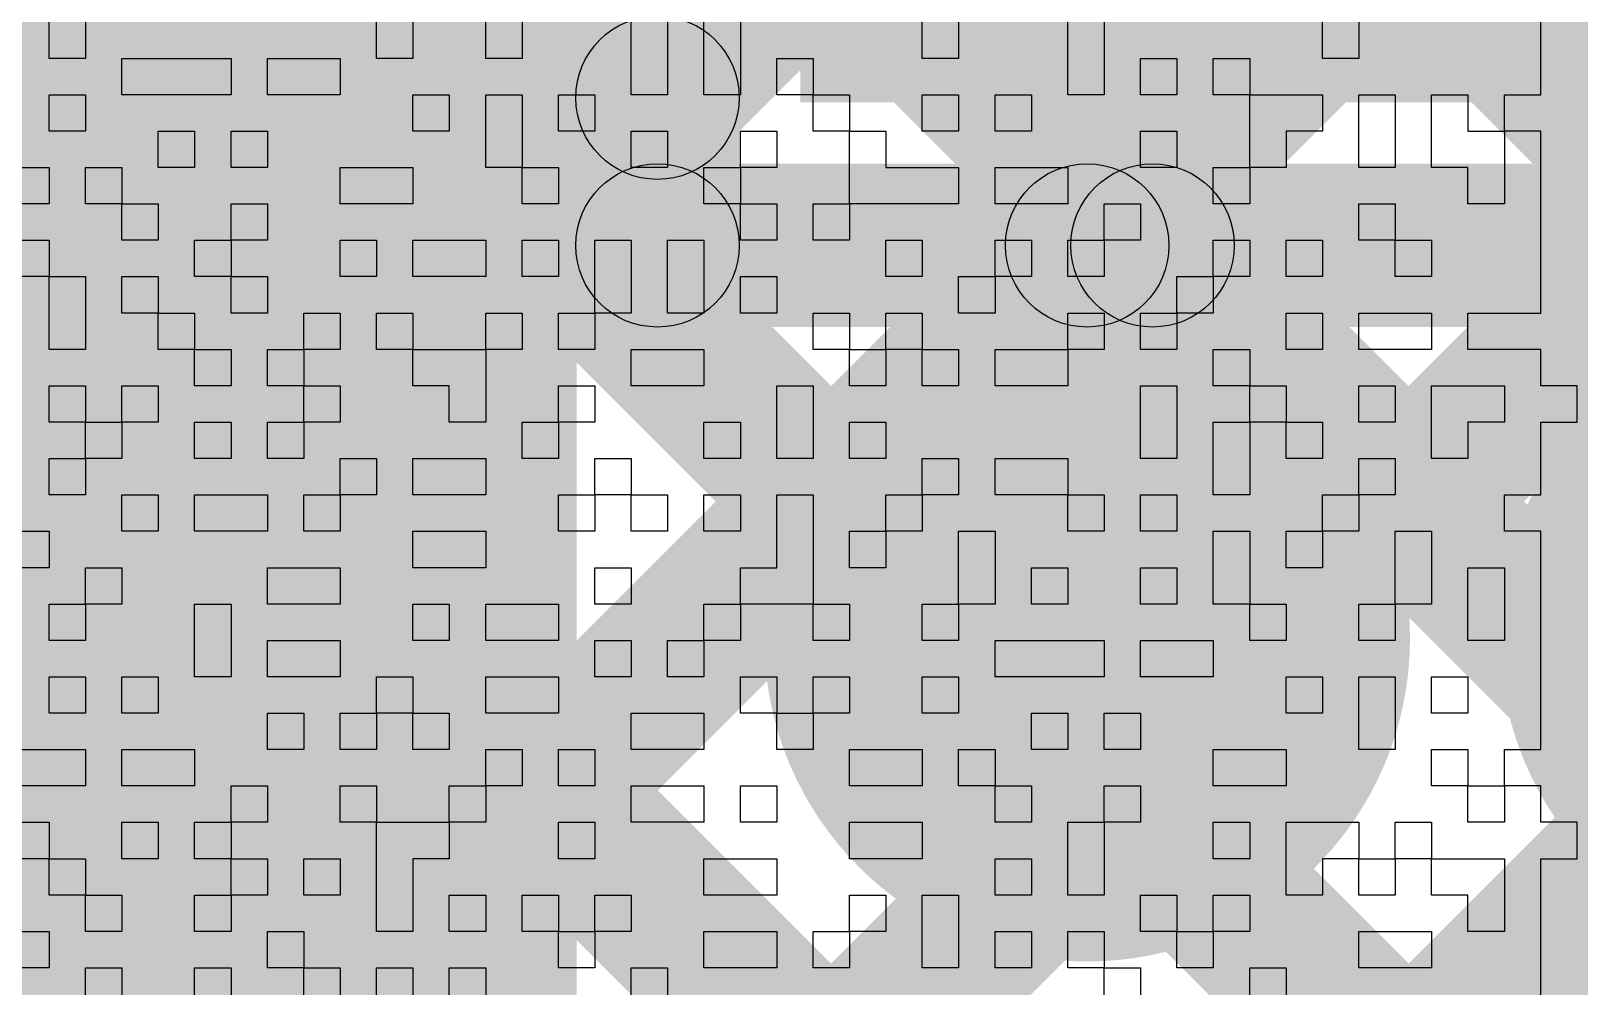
# Model space of a CAD drawing. Header units: millimetres. Extents: x 3.07 to 5.81, y 1.29 to 3.84.
# Drawn here: x 4.9813 to 5.0571, y 2.734 to 2.7808 of the extents above; entities that cross this region are included whole.
import ezdxf

# ---------------------------------------------------------------- set-up
doc = ezdxf.new("R2010")
doc.units = ezdxf.units.MM
doc.header["$MEASUREMENT"] = 0
for name, color, linetype in [('BottomLayer', 5, 'Continuous'), ('BottomOverlay', 54, 'Continuous'), ('BottomSolder', 6, 'Continuous'), ('TopLayer', 1, 'Continuous'), ('TopSolder', 216, 'Continuous'), ('ViaHoleLayer', 16, 'Continuous')]:
    doc.layers.add(name, color=color, linetype=linetype)

# ---------------------------------------------------------------- blocks, each defined once
blk = doc.blocks.new('ESP32_WROOM_32__16MB__16')
at = {"layer": 'TopSolder'}
for points in [[(-0.241402, -0.388055), (-0.241402, -0.301315), (-0.197969, -0.301315), (-0.197969, -0.388055)], [(-0.191402, -0.388055), (-0.191402, -0.301315), (-0.147969, -0.301315), (-0.147969, -0.388055)]]:
    blk.add_hatch(color=216, dxfattribs=at).paths.add_polyline_path(points)

msp = doc.modelspace()

# ---------------------------------------------------------------- hatches: boundary and pattern name
at = {"layer": 'BottomLayer'}
for points in [[(4.727172, 3.101915), (4.732828, 3.107572), (5.146591, 2.69381), (5.140934, 2.688153)], [(4.727172, 3.073631), (4.732828, 3.079288), (5.132934, 2.679183), (5.127277, 2.673526)], [(4.727172, 3.045347), (4.732828, 3.051004), (5.142004, 2.641828), (5.136347, 2.636172)], [(4.727172, 3.017062), (4.732828, 3.022719), (5.113719, 2.641828), (5.108062, 2.636172)], [(4.727172, 2.988778), (4.732828, 2.994435), (5.085808, 2.641456), (5.080151, 2.635799)], [(4.732828, 2.520998), (4.727172, 2.526655), (5.065345, 2.864828), (5.071002, 2.859172)], [(4.732828, 2.492714), (4.727172, 2.498371), (5.093629, 2.864828), (5.099286, 2.859172)], [(4.732828, 2.464429), (4.727172, 2.470086), (5.121914, 2.864828), (5.127571, 2.859172)], [(4.732828, 2.407861), (4.727172, 2.413518), (5.178482, 2.864828), (5.184139, 2.859172)], [(4.732828, 2.436145), (4.727172, 2.441802), (5.150198, 2.864828), (5.155855, 2.859172)]]:
    msp.add_hatch(color=5, dxfattribs=at).paths.add_polyline_path(points)
h = msp.add_hatch(color=5, dxfattribs=at)
edge = h.paths.add_edge_path()
edge.add_arc((5.033, 2.751), 0.011811, 0, 360)
at = {"layer": 'BottomSolder'}
h = msp.add_hatch(color=6, dxfattribs=at)
edge = h.paths.add_edge_path()
edge.add_arc((5.033, 2.751), 0.015811, 0, 360)
h = msp.add_hatch(color=6, dxfattribs=at)
edge = h.paths.add_edge_path()
edge.add_arc((5.069, 2.751111), 0.015811, 0, 360)
at = {"layer": 'TopLayer'}
for points in [[(4.979, 2.595), (5.008, 2.595), (5.008, 3.182), (4.979, 3.182)], [(5.015953, 2.77026), (5.007953, 2.77026), (5.007953, 2.871), (5.015953, 2.871)], [(4.92325, 2.849268), (4.928907, 2.854925), (5.20321, 2.580622), (5.197553, 2.574965)], [(4.887495, 2.828455), (4.893152, 2.834112), (5.138011, 2.589253), (5.132354, 2.583596)], [(4.915779, 2.828455), (4.921436, 2.834112), (5.164685, 2.590863), (5.159028, 2.585206)], [(4.791002, 2.579172), (4.785345, 2.584828), (5.009124, 2.808607), (5.014781, 2.802951)], [(4.819286, 2.579172), (4.813629, 2.584828), (5.009124, 2.780323), (5.014781, 2.774666)], [(5.011953, 2.76626), (5.011953, 2.77426), (5.061953, 2.77426), (5.061953, 2.76626)], [(4.847571, 2.579172), (4.841914, 2.584828), (5.030174, 2.773088), (5.03583, 2.767431)], [(4.875855, 2.579172), (4.870198, 2.584828), (5.058458, 2.773088), (5.064115, 2.767431)], [(4.904139, 2.579172), (4.898482, 2.584828), (5.086742, 2.773088), (5.092399, 2.767431)], [(5.033371, 2.767431), (5.039028, 2.773088), (5.132934, 2.679183), (5.127277, 2.673526)]]:
    msp.add_hatch(color=1, dxfattribs=at).paths.add_polyline_path(points)
h = msp.add_hatch(color=1, dxfattribs=at)
edge = h.paths.add_edge_path()
edge.add_arc((5.011953, 2.777495), 0.004, 0, 360)
h = msp.add_hatch(color=1, dxfattribs=at)
edge = h.paths.add_edge_path()
edge.add_arc((5.011953, 2.77026), 0.004, 0, 360)
h = msp.add_hatch(color=1, dxfattribs=at)
edge = h.paths.add_edge_path()
edge.add_arc((5.011953, 2.77026), 0.004, 0, 360)
h = msp.add_hatch(color=1, dxfattribs=at)
edge = h.paths.add_edge_path()
edge.add_arc((5.033002, 2.77026), 0.004, 0, 360)
h = msp.add_hatch(color=1, dxfattribs=at)
edge = h.paths.add_edge_path()
edge.add_arc((5.0362, 2.77026), 0.004, 0, 360)
h = msp.add_hatch(color=1, dxfattribs=at)
edge = h.paths.add_edge_path()
edge.add_arc((5.033, 2.751), 0.011811, 0, 360)
at = {"layer": 'TopSolder'}
h = msp.add_hatch(color=216, dxfattribs=at)
edge = h.paths.add_edge_path()
edge.add_arc((5.033, 2.751), 0.015811, 0, 360)
h = msp.add_hatch(color=216, dxfattribs=at)
edge = h.paths.add_edge_path()
edge.add_arc((5.069, 2.751111), 0.015811, 0, 360)
at = {"layer": 'ViaHoleLayer'}
h = msp.add_hatch(color=16, dxfattribs=at)
edge = h.paths.add_edge_path()
edge.add_arc((5.033, 2.751), 0.007874, 0, 360)

# ---------------------------------------------------------------- linework, layer by layer
at = {"layer": 'BottomOverlay'}
for p, q in [((4.982162, 2.779421), (4.982162, 2.781203)), ((4.983944, 2.781203), (4.983944, 2.779421)), ((4.998198, 2.779421), (4.998198, 2.781203)), ((4.99998, 2.781203), (4.99998, 2.779421)), ((5.003543, 2.779421), (5.003543, 2.781203)), ((5.005325, 2.781203), (5.005325, 2.779421)), ((5.01067, 2.779421), (5.01067, 2.781203)), ((5.012452, 2.781203), (5.012452, 2.779421)), ((5.014234, 2.779421), (5.014234, 2.781203)), ((5.016015, 2.781203), (5.016015, 2.779421)), ((5.024924, 2.779421), (5.024924, 2.781203)), ((5.026706, 2.781203), (5.026706, 2.779421)), ((5.032051, 2.779421), (5.032051, 2.781203)), ((5.033833, 2.781203), (5.033833, 2.779421)), ((5.044523, 2.779421), (5.044523, 2.781203)), ((5.046305, 2.781203), (5.046305, 2.779421)), ((5.055213, 2.779421), (5.055213, 2.781203)), ((4.983944, 2.779421), (4.982162, 2.779421)), ((4.985726, 2.777639), (4.985726, 2.779421)), ((4.985726, 2.779421), (4.991071, 2.779421)), ((4.991071, 2.779421), (4.991071, 2.777639)), ((4.992853, 2.777639), (4.992853, 2.779421)), ((4.992853, 2.779421), (4.996416, 2.779421)), ((4.996416, 2.779421), (4.996416, 2.777639)), ((4.99998, 2.779421), (4.998198, 2.779421)), ((5.005325, 2.779421), (5.003543, 2.779421)), ((5.01067, 2.777639), (5.01067, 2.779421)), ((5.012452, 2.779421), (5.012452, 2.777639)), ((5.014234, 2.777639), (5.014234, 2.779421)), ((5.016015, 2.779421), (5.016015, 2.777639)), ((5.017797, 2.777639), (5.017797, 2.779421)), ((5.017797, 2.779421), (5.019579, 2.779421)), ((5.019579, 2.779421), (5.019579, 2.777639)), ((5.026706, 2.779421), (5.024924, 2.779421)), ((5.032051, 2.777639), (5.032051, 2.779421)), ((5.033833, 2.779421), (5.033833, 2.777639)), ((5.035614, 2.777639), (5.035614, 2.779421)), ((5.035614, 2.779421), (5.037396, 2.779421)), ((5.037396, 2.779421), (5.037396, 2.777639)), ((5.039178, 2.777639), (5.039178, 2.779421)), ((5.039178, 2.779421), (5.04096, 2.779421)), ((5.04096, 2.779421), (5.04096, 2.777639)), ((5.046305, 2.779421), (5.044523, 2.779421)), ((5.055213, 2.777639), (5.055213, 2.779421)), ((4.982162, 2.775858), (4.982162, 2.777639)), ((4.982162, 2.777639), (4.983944, 2.777639)), ((4.983944, 2.777639), (4.983944, 2.775858)), ((4.991071, 2.777639), (4.985726, 2.777639)), ((4.996416, 2.777639), (4.992853, 2.777639)), ((4.99998, 2.775858), (4.99998, 2.777639)), ((4.99998, 2.777639), (5.001761, 2.777639)), ((5.001761, 2.777639), (5.001761, 2.775858)), ((5.003543, 2.775858), (5.003543, 2.777639)), ((5.003543, 2.777639), (5.005325, 2.777639)), ((5.005325, 2.777639), (5.005325, 2.775858)), ((5.007107, 2.775858), (5.007107, 2.777639)), ((5.007107, 2.777639), (5.008888, 2.777639)), ((5.008888, 2.777639), (5.008888, 2.775858)), ((5.012452, 2.777639), (5.01067, 2.777639)), ((5.016015, 2.777639), (5.014234, 2.777639)), ((5.019579, 2.777639), (5.017797, 2.777639)), ((5.019579, 2.775858), (5.019579, 2.777639)), ((5.019579, 2.777639), (5.021361, 2.777639)), ((5.021361, 2.777639), (5.021361, 2.775858)), ((5.024924, 2.775858), (5.024924, 2.777639)), ((5.024924, 2.777639), (5.026706, 2.777639)), ((5.026706, 2.777639), (5.026706, 2.775858)), ((5.028487, 2.775858), (5.028487, 2.777639)), ((5.028487, 2.777639), (5.030269, 2.777639)), ((5.030269, 2.777639), (5.030269, 2.775858)), ((5.033833, 2.777639), (5.032051, 2.777639)), ((5.037396, 2.777639), (5.035614, 2.777639)), ((5.04096, 2.777639), (5.039178, 2.777639)), ((5.04096, 2.775858), (5.04096, 2.777639)), ((5.04096, 2.777639), (5.044523, 2.777639)), ((5.044523, 2.777639), (5.044523, 2.775858)), ((5.046305, 2.775858), (5.046305, 2.777639)), ((5.046305, 2.777639), (5.048087, 2.777639)), ((5.048087, 2.777639), (5.048087, 2.775858)), ((5.049868, 2.775858), (5.049868, 2.777639)), ((5.049868, 2.777639), (5.05165, 2.777639)), ((5.05165, 2.777639), (5.05165, 2.775858)), ((5.053432, 2.775858), (5.053432, 2.777639)), ((5.053432, 2.777639), (5.055213, 2.777639)), ((4.983944, 2.775858), (4.982162, 2.775858)), ((4.987508, 2.774076), (4.987508, 2.775858)), ((4.987508, 2.775858), (4.989289, 2.775858)), ((4.989289, 2.775858), (4.989289, 2.774076)), ((4.991071, 2.774076), (4.991071, 2.775858)), ((4.991071, 2.775858), (4.992853, 2.775858)), ((4.992853, 2.775858), (4.992853, 2.774076)), ((5.001761, 2.775858), (4.99998, 2.775858)), ((5.003543, 2.774076), (5.003543, 2.775858)), ((5.005325, 2.775858), (5.005325, 2.774076)), ((5.008888, 2.775858), (5.007107, 2.775858)), ((5.01067, 2.774076), (5.01067, 2.775858)), ((5.01067, 2.775858), (5.012452, 2.775858)), ((5.012452, 2.775858), (5.012452, 2.774076)), ((5.016015, 2.774076), (5.016015, 2.775858)), ((5.016015, 2.775858), (5.017797, 2.775858)), ((5.017797, 2.775858), (5.017797, 2.774076)), ((5.021361, 2.775858), (5.019579, 2.775858)), ((5.021361, 2.774076), (5.021361, 2.775858)), ((5.021361, 2.775858), (5.023142, 2.775858)), ((5.023142, 2.775858), (5.023142, 2.774076)), ((5.026706, 2.775858), (5.024924, 2.775858)), ((5.030269, 2.775858), (5.028487, 2.775858)), ((5.035614, 2.774076), (5.035614, 2.775858)), ((5.035614, 2.775858), (5.037396, 2.775858)), ((5.037396, 2.775858), (5.037396, 2.774076)), ((5.04096, 2.774076), (5.04096, 2.775858)), ((5.044523, 2.775858), (5.042741, 2.775858)), ((5.042741, 2.775858), (5.042741, 2.774076)), ((5.046305, 2.774076), (5.046305, 2.775858)), ((5.048087, 2.775858), (5.048087, 2.774076)), ((5.049868, 2.774076), (5.049868, 2.775858)), ((5.05165, 2.775858), (5.053432, 2.775858)), ((5.055213, 2.775858), (5.053432, 2.775858)), ((5.053432, 2.775858), (5.053432, 2.774076)), ((5.055213, 2.774076), (5.055213, 2.775858)), ((4.980381, 2.774076), (4.982162, 2.774076)), ((4.982162, 2.774076), (4.982162, 2.772294)), ((4.983944, 2.772294), (4.983944, 2.774076)), ((4.983944, 2.774076), (4.985726, 2.774076)), ((4.985726, 2.774076), (4.985726, 2.772294)), ((4.989289, 2.774076), (4.987508, 2.774076)), ((4.992853, 2.774076), (4.991071, 2.774076)), ((4.996416, 2.772294), (4.996416, 2.774076)), ((4.996416, 2.774076), (4.99998, 2.774076)), ((4.99998, 2.774076), (4.99998, 2.772294)), ((5.005325, 2.774076), (5.003543, 2.774076)), ((5.005325, 2.772294), (5.005325, 2.774076)), ((5.005325, 2.774076), (5.007107, 2.774076)), ((5.007107, 2.774076), (5.007107, 2.772294)), ((5.012452, 2.774076), (5.01067, 2.774076)), ((5.014234, 2.772294), (5.014234, 2.774076)), ((5.014234, 2.774076), (5.016015, 2.774076)), ((5.017797, 2.774076), (5.016015, 2.774076)), ((5.016015, 2.774076), (5.016015, 2.772294)), ((5.021361, 2.772294), (5.021361, 2.774076)), ((5.023142, 2.774076), (5.026706, 2.774076)), ((5.026706, 2.774076), (5.026706, 2.772294)), ((5.028487, 2.772294), (5.028487, 2.774076)), ((5.028487, 2.774076), (5.032051, 2.774076)), ((5.032051, 2.774076), (5.032051, 2.772294)), ((5.037396, 2.774076), (5.035614, 2.774076)), ((5.039178, 2.772294), (5.039178, 2.774076)), ((5.039178, 2.774076), (5.04096, 2.774076)), ((5.042741, 2.774076), (5.04096, 2.774076)), ((5.04096, 2.774076), (5.04096, 2.772294)), ((5.048087, 2.774076), (5.046305, 2.774076)), ((5.05165, 2.774076), (5.049868, 2.774076)), ((5.05165, 2.772294), (5.05165, 2.774076)), ((5.053432, 2.774076), (5.053432, 2.772294)), ((5.055213, 2.772294), (5.055213, 2.774076)), ((4.982162, 2.772294), (4.980381, 2.772294)), ((4.985726, 2.772294), (4.983944, 2.772294)), ((4.985726, 2.770513), (4.985726, 2.772294)), ((4.985726, 2.772294), (4.987508, 2.772294)), ((4.987508, 2.772294), (4.987508, 2.770513)), ((4.991071, 2.770513), (4.991071, 2.772294)), ((4.991071, 2.772294), (4.992853, 2.772294)), ((4.992853, 2.772294), (4.992853, 2.770513)), ((4.99998, 2.772294), (4.996416, 2.772294)), ((5.007107, 2.772294), (5.005325, 2.772294)), ((5.016015, 2.772294), (5.014234, 2.772294)), ((5.016015, 2.770513), (5.016015, 2.772294)), ((5.016015, 2.772294), (5.017797, 2.772294)), ((5.017797, 2.772294), (5.017797, 2.770513)), ((5.019579, 2.770513), (5.019579, 2.772294)), ((5.019579, 2.772294), (5.021361, 2.772294)), ((5.026706, 2.772294), (5.021361, 2.772294)), ((5.021361, 2.772294), (5.021361, 2.770513)), ((5.032051, 2.772294), (5.028487, 2.772294)), ((5.033833, 2.770513), (5.033833, 2.772294)), ((5.033833, 2.772294), (5.035614, 2.772294)), ((5.035614, 2.772294), (5.035614, 2.770513)), ((5.04096, 2.772294), (5.039178, 2.772294)), ((5.046305, 2.770513), (5.046305, 2.772294)), ((5.046305, 2.772294), (5.048087, 2.772294)), ((5.048087, 2.772294), (5.048087, 2.770513)), ((5.053432, 2.772294), (5.05165, 2.772294)), ((5.055213, 2.770513), (5.055213, 2.772294)), ((4.980381, 2.770513), (4.982162, 2.770513)), ((4.982162, 2.770513), (4.982162, 2.768731)), ((4.987508, 2.770513), (4.985726, 2.770513)), ((4.989289, 2.768731), (4.989289, 2.770513)), ((4.989289, 2.770513), (4.991071, 2.770513)), ((4.992853, 2.770513), (4.991071, 2.770513)), ((4.991071, 2.770513), (4.991071, 2.768731)), ((4.996416, 2.768731), (4.996416, 2.770513)), ((4.996416, 2.770513), (4.998198, 2.770513)), ((4.998198, 2.770513), (4.998198, 2.768731)), ((4.99998, 2.768731), (4.99998, 2.770513)), ((4.99998, 2.770513), (5.003543, 2.770513)), ((5.003543, 2.770513), (5.003543, 2.768731)), ((5.005325, 2.768731), (5.005325, 2.770513)), ((5.005325, 2.770513), (5.007107, 2.770513)), ((5.007107, 2.770513), (5.007107, 2.768731)), ((5.008888, 2.768731), (5.008888, 2.770513)), ((5.008888, 2.770513), (5.01067, 2.770513)), ((5.01067, 2.770513), (5.01067, 2.768731)), ((5.012452, 2.768731), (5.012452, 2.770513)), ((5.012452, 2.770513), (5.014234, 2.770513)), ((5.014234, 2.770513), (5.014234, 2.768731)), ((5.017797, 2.770513), (5.016015, 2.770513)), ((5.021361, 2.770513), (5.019579, 2.770513)), ((5.023142, 2.768731), (5.023142, 2.770513)), ((5.023142, 2.770513), (5.024924, 2.770513)), ((5.024924, 2.770513), (5.024924, 2.768731)), ((5.028487, 2.768731), (5.028487, 2.770513)), ((5.028487, 2.770513), (5.030269, 2.770513)), ((5.030269, 2.770513), (5.030269, 2.768731)), ((5.032051, 2.768731), (5.032051, 2.770513)), ((5.032051, 2.770513), (5.033833, 2.770513)), ((5.035614, 2.770513), (5.033833, 2.770513)), ((5.033833, 2.770513), (5.033833, 2.768731)), ((5.039178, 2.768731), (5.039178, 2.770513)), ((5.039178, 2.770513), (5.04096, 2.770513)), ((5.04096, 2.770513), (5.04096, 2.768731)), ((5.042741, 2.768731), (5.042741, 2.770513)), ((5.042741, 2.770513), (5.044523, 2.770513)), ((5.044523, 2.770513), (5.044523, 2.768731)), ((5.048087, 2.770513), (5.046305, 2.770513)), ((5.048087, 2.768731), (5.048087, 2.770513)), ((5.048087, 2.770513), (5.049868, 2.770513)), ((5.049868, 2.770513), (5.049868, 2.768731)), ((5.055213, 2.768731), (5.055213, 2.770513)), ((4.982162, 2.768731), (4.980381, 2.768731)), ((4.982162, 2.766949), (4.982162, 2.768731)), ((4.982162, 2.768731), (4.983944, 2.768731)), ((4.983944, 2.768731), (4.983944, 2.766949)), ((4.985726, 2.766949), (4.985726, 2.768731)), ((4.985726, 2.768731), (4.987508, 2.768731)), ((4.987508, 2.768731), (4.987508, 2.766949)), ((4.991071, 2.768731), (4.989289, 2.768731)), ((4.991071, 2.766949), (4.991071, 2.768731)), ((4.991071, 2.768731), (4.992853, 2.768731)), ((4.992853, 2.768731), (4.992853, 2.766949)), ((4.998198, 2.768731), (4.996416, 2.768731)), ((5.003543, 2.768731), (4.99998, 2.768731)), ((5.007107, 2.768731), (5.005325, 2.768731)), ((5.008888, 2.766949), (5.008888, 2.768731)), ((5.01067, 2.768731), (5.01067, 2.766949)), ((5.012452, 2.766949), (5.012452, 2.768731)), ((5.014234, 2.768731), (5.014234, 2.766949)), ((5.016015, 2.766949), (5.016015, 2.768731)), ((5.016015, 2.768731), (5.017797, 2.768731)), ((5.017797, 2.768731), (5.017797, 2.766949)), ((5.024924, 2.768731), (5.023142, 2.768731)), ((5.026706, 2.766949), (5.026706, 2.768731)), ((5.026706, 2.768731), (5.028487, 2.768731)), ((5.030269, 2.768731), (5.028487, 2.768731)), ((5.028487, 2.768731), (5.028487, 2.766949)), ((5.033833, 2.768731), (5.032051, 2.768731)), ((5.037396, 2.766949), (5.037396, 2.768731)), ((5.037396, 2.768731), (5.039178, 2.768731)), ((5.04096, 2.768731), (5.039178, 2.768731)), ((5.039178, 2.768731), (5.039178, 2.766949)), ((5.044523, 2.768731), (5.042741, 2.768731)), ((5.049868, 2.768731), (5.048087, 2.768731)), ((5.055213, 2.766949), (5.055213, 2.768731)), ((4.982162, 2.765167), (4.982162, 2.766949)), ((4.983944, 2.766949), (4.983944, 2.765167)), ((4.987508, 2.766949), (4.985726, 2.766949)), ((4.987508, 2.765167), (4.987508, 2.766949)), ((4.987508, 2.766949), (4.989289, 2.766949)), ((4.989289, 2.766949), (4.989289, 2.765167)), ((4.992853, 2.766949), (4.991071, 2.766949)), ((4.994635, 2.765167), (4.994635, 2.766949)), ((4.994635, 2.766949), (4.996416, 2.766949)), ((4.996416, 2.766949), (4.996416, 2.765167)), ((4.998198, 2.765167), (4.998198, 2.766949)), ((4.998198, 2.766949), (4.99998, 2.766949)), ((4.99998, 2.766949), (4.99998, 2.765167)), ((5.003543, 2.765167), (5.003543, 2.766949)), ((5.003543, 2.766949), (5.005325, 2.766949)), ((5.005325, 2.766949), (5.005325, 2.765167)), ((5.007107, 2.765167), (5.007107, 2.766949)), ((5.007107, 2.766949), (5.008888, 2.766949)), ((5.01067, 2.766949), (5.008888, 2.766949)), ((5.008888, 2.766949), (5.008888, 2.765167)), ((5.014234, 2.766949), (5.012452, 2.766949)), ((5.017797, 2.766949), (5.016015, 2.766949)), ((5.019579, 2.765167), (5.019579, 2.766949)), ((5.019579, 2.766949), (5.021361, 2.766949)), ((5.021361, 2.766949), (5.021361, 2.765167)), ((5.023142, 2.765167), (5.023142, 2.766949)), ((5.023142, 2.766949), (5.024924, 2.766949)), ((5.024924, 2.766949), (5.024924, 2.765167)), ((5.028487, 2.766949), (5.026706, 2.766949)), ((5.032051, 2.765167), (5.032051, 2.766949)), ((5.032051, 2.766949), (5.033833, 2.766949)), ((5.033833, 2.766949), (5.033833, 2.765167)), ((5.035614, 2.765167), (5.035614, 2.766949)), ((5.035614, 2.766949), (5.037396, 2.766949)), ((5.039178, 2.766949), (5.037396, 2.766949)), ((5.037396, 2.766949), (5.037396, 2.765167)), ((5.042741, 2.765167), (5.042741, 2.766949)), ((5.042741, 2.766949), (5.044523, 2.766949)), ((5.044523, 2.766949), (5.044523, 2.765167)), ((5.046305, 2.765167), (5.046305, 2.766949)), ((5.046305, 2.766949), (5.049868, 2.766949)), ((5.049868, 2.766949), (5.049868, 2.765167)), ((5.05165, 2.765167), (5.05165, 2.766949)), ((5.05165, 2.766949), (5.055213, 2.766949)), ((4.983944, 2.765167), (4.982162, 2.765167)), ((4.989289, 2.765167), (4.987508, 2.765167)), ((4.989289, 2.763386), (4.989289, 2.765167)), ((4.989289, 2.765167), (4.991071, 2.765167)), ((4.991071, 2.765167), (4.991071, 2.763386)), ((4.992853, 2.763386), (4.992853, 2.765167)), ((4.992853, 2.765167), (4.994635, 2.765167)), ((4.996416, 2.765167), (4.994635, 2.765167)), ((4.994635, 2.765167), (4.994635, 2.763386)), ((4.99998, 2.765167), (4.998198, 2.765167)), ((4.99998, 2.763386), (4.99998, 2.765167)), ((4.99998, 2.765167), (5.003543, 2.765167)), ((5.005325, 2.765167), (5.003543, 2.765167)), ((5.003543, 2.765167), (5.003543, 2.763386)), ((5.008888, 2.765167), (5.007107, 2.765167)), ((5.01067, 2.763386), (5.01067, 2.765167)), ((5.01067, 2.765167), (5.014234, 2.765167)), ((5.014234, 2.765167), (5.014234, 2.763386)), ((5.021361, 2.765167), (5.019579, 2.765167)), ((5.021361, 2.763386), (5.021361, 2.765167)), ((5.021361, 2.765167), (5.023142, 2.765167)), ((5.024924, 2.765167), (5.023142, 2.765167)), ((5.023142, 2.765167), (5.023142, 2.763386)), ((5.024924, 2.763386), (5.024924, 2.765167)), ((5.024924, 2.765167), (5.026706, 2.765167)), ((5.026706, 2.765167), (5.026706, 2.763386)), ((5.028487, 2.763386), (5.028487, 2.765167)), ((5.028487, 2.765167), (5.032051, 2.765167)), ((5.033833, 2.765167), (5.032051, 2.765167)), ((5.032051, 2.765167), (5.032051, 2.763386)), ((5.037396, 2.765167), (5.035614, 2.765167)), ((5.039178, 2.763386), (5.039178, 2.765167)), ((5.039178, 2.765167), (5.04096, 2.765167)), ((5.04096, 2.765167), (5.04096, 2.763386)), ((5.044523, 2.765167), (5.042741, 2.765167)), ((5.049868, 2.765167), (5.046305, 2.765167)), ((5.055213, 2.765167), (5.05165, 2.765167)), ((5.055213, 2.763386), (5.055213, 2.765167)), ((4.982162, 2.761604), (4.982162, 2.763386)), ((4.982162, 2.763386), (4.983944, 2.763386)), ((4.983944, 2.763386), (4.983944, 2.761604)), ((4.985726, 2.761604), (4.985726, 2.763386)), ((4.985726, 2.763386), (4.987508, 2.763386)), ((4.987508, 2.763386), (4.987508, 2.761604)), ((4.991071, 2.763386), (4.989289, 2.763386)), ((4.994635, 2.763386), (4.992853, 2.763386)), ((4.994635, 2.761604), (4.994635, 2.763386)), ((4.994635, 2.763386), (4.996416, 2.763386)), ((4.996416, 2.763386), (4.996416, 2.761604)), ((5.001761, 2.763386), (4.99998, 2.763386)), ((5.001761, 2.761604), (5.001761, 2.763386)), ((5.003543, 2.763386), (5.003543, 2.761604)), ((5.007107, 2.761604), (5.007107, 2.763386)), ((5.007107, 2.763386), (5.008888, 2.763386)), ((5.008888, 2.763386), (5.008888, 2.761604)), ((5.014234, 2.763386), (5.01067, 2.763386)), ((5.017797, 2.761604), (5.017797, 2.763386)), ((5.017797, 2.763386), (5.019579, 2.763386)), ((5.019579, 2.763386), (5.019579, 2.761604)), ((5.023142, 2.763386), (5.021361, 2.763386)), ((5.026706, 2.763386), (5.024924, 2.763386)), ((5.032051, 2.763386), (5.028487, 2.763386)), ((5.035614, 2.761604), (5.035614, 2.763386)), ((5.035614, 2.763386), (5.037396, 2.763386)), ((5.037396, 2.763386), (5.037396, 2.761604)), ((5.04096, 2.763386), (5.039178, 2.763386)), ((5.04096, 2.761604), (5.04096, 2.763386)), ((5.04096, 2.763386), (5.042741, 2.763386)), ((5.042741, 2.763386), (5.042741, 2.761604)), ((5.046305, 2.761604), (5.046305, 2.763386)), ((5.046305, 2.763386), (5.048087, 2.763386)), ((5.048087, 2.763386), (5.048087, 2.761604)), ((5.049868, 2.761604), (5.049868, 2.763386)), ((5.049868, 2.763386), (5.053432, 2.763386)), ((5.053432, 2.763386), (5.053432, 2.761604)), ((5.056995, 2.763386), (5.055213, 2.763386)), ((5.056995, 2.761604), (5.056995, 2.763386)), ((4.983944, 2.761604), (4.982162, 2.761604)), ((4.983944, 2.759822), (4.983944, 2.761604)), ((4.983944, 2.761604), (4.985726, 2.761604)), ((4.987508, 2.761604), (4.985726, 2.761604)), ((4.985726, 2.761604), (4.985726, 2.759822)), ((4.989289, 2.759822), (4.989289, 2.761604)), ((4.989289, 2.761604), (4.991071, 2.761604)), ((4.991071, 2.761604), (4.991071, 2.759822)), ((4.992853, 2.759822), (4.992853, 2.761604)), ((4.992853, 2.761604), (4.994635, 2.761604)), ((4.996416, 2.761604), (4.994635, 2.761604)), ((4.994635, 2.761604), (4.994635, 2.759822)), ((5.003543, 2.761604), (5.001761, 2.761604)), ((5.005325, 2.759822), (5.005325, 2.761604)), ((5.005325, 2.761604), (5.007107, 2.761604)), ((5.008888, 2.761604), (5.007107, 2.761604)), ((5.007107, 2.761604), (5.007107, 2.759822)), ((5.014234, 2.759822), (5.014234, 2.761604)), ((5.014234, 2.761604), (5.016015, 2.761604)), ((5.016015, 2.761604), (5.016015, 2.759822)), ((5.017797, 2.759822), (5.017797, 2.761604)), ((5.019579, 2.761604), (5.019579, 2.759822)), ((5.021361, 2.759822), (5.021361, 2.761604)), ((5.021361, 2.761604), (5.023142, 2.761604)), ((5.023142, 2.761604), (5.023142, 2.759822)), ((5.035614, 2.759822), (5.035614, 2.761604)), ((5.037396, 2.761604), (5.037396, 2.759822)), ((5.039178, 2.759822), (5.039178, 2.761604)), ((5.039178, 2.761604), (5.04096, 2.761604)), ((5.042741, 2.761604), (5.04096, 2.761604)), ((5.04096, 2.761604), (5.04096, 2.759822)), ((5.042741, 2.759822), (5.042741, 2.761604)), ((5.042741, 2.761604), (5.044523, 2.761604)), ((5.044523, 2.761604), (5.044523, 2.759822)), ((5.048087, 2.761604), (5.046305, 2.761604)), ((5.049868, 2.759822), (5.049868, 2.761604)), ((5.053432, 2.761604), (5.05165, 2.761604)), ((5.05165, 2.761604), (5.05165, 2.759822)), ((5.055213, 2.759822), (5.055213, 2.761604)), ((5.055213, 2.761604), (5.056995, 2.761604)), ((4.982162, 2.75804), (4.982162, 2.759822)), ((4.982162, 2.759822), (4.983944, 2.759822)), ((4.985726, 2.759822), (4.983944, 2.759822)), ((4.983944, 2.759822), (4.983944, 2.75804)), ((4.991071, 2.759822), (4.989289, 2.759822)), ((4.994635, 2.759822), (4.992853, 2.759822)), ((4.996416, 2.75804), (4.996416, 2.759822)), ((4.996416, 2.759822), (4.998198, 2.759822)), ((4.998198, 2.759822), (4.998198, 2.75804)), ((4.99998, 2.75804), (4.99998, 2.759822)), ((4.99998, 2.759822), (5.003543, 2.759822)), ((5.003543, 2.759822), (5.003543, 2.75804)), ((5.007107, 2.759822), (5.005325, 2.759822)), ((5.008888, 2.75804), (5.008888, 2.759822)), ((5.008888, 2.759822), (5.01067, 2.759822)), ((5.01067, 2.759822), (5.01067, 2.75804)), ((5.016015, 2.759822), (5.014234, 2.759822)), ((5.019579, 2.759822), (5.017797, 2.759822)), ((5.023142, 2.759822), (5.021361, 2.759822)), ((5.024924, 2.75804), (5.024924, 2.759822)), ((5.024924, 2.759822), (5.026706, 2.759822)), ((5.026706, 2.759822), (5.026706, 2.75804)), ((5.028487, 2.75804), (5.028487, 2.759822)), ((5.028487, 2.759822), (5.032051, 2.759822)), ((5.032051, 2.759822), (5.032051, 2.75804)), ((5.037396, 2.759822), (5.035614, 2.759822)), ((5.039178, 2.75804), (5.039178, 2.759822)), ((5.04096, 2.759822), (5.04096, 2.75804)), ((5.044523, 2.759822), (5.042741, 2.759822)), ((5.046305, 2.75804), (5.046305, 2.759822)), ((5.046305, 2.759822), (5.048087, 2.759822)), ((5.048087, 2.759822), (5.048087, 2.75804)), ((5.05165, 2.759822), (5.049868, 2.759822)), ((5.055213, 2.75804), (5.055213, 2.759822)), ((4.983944, 2.75804), (4.982162, 2.75804)), ((4.985726, 2.756259), (4.985726, 2.75804)), ((4.985726, 2.75804), (4.987508, 2.75804)), ((4.987508, 2.75804), (4.987508, 2.756259)), ((4.989289, 2.756259), (4.989289, 2.75804)), ((4.989289, 2.75804), (4.992853, 2.75804)), ((4.992853, 2.75804), (4.992853, 2.756259)), ((4.994635, 2.756259), (4.994635, 2.75804)), ((4.994635, 2.75804), (4.996416, 2.75804)), ((4.998198, 2.75804), (4.996416, 2.75804)), ((4.996416, 2.75804), (4.996416, 2.756259)), ((5.003543, 2.75804), (4.99998, 2.75804)), ((5.007107, 2.756259), (5.007107, 2.75804)), ((5.007107, 2.75804), (5.008888, 2.75804)), ((5.01067, 2.75804), (5.008888, 2.75804)), ((5.008888, 2.75804), (5.008888, 2.756259)), ((5.01067, 2.756259), (5.01067, 2.75804)), ((5.01067, 2.75804), (5.012452, 2.75804)), ((5.012452, 2.75804), (5.012452, 2.756259)), ((5.014234, 2.756259), (5.014234, 2.75804)), ((5.014234, 2.75804), (5.016015, 2.75804)), ((5.016015, 2.75804), (5.016015, 2.756259)), ((5.017797, 2.756259), (5.017797, 2.75804)), ((5.017797, 2.75804), (5.019579, 2.75804)), ((5.019579, 2.75804), (5.019579, 2.756259)), ((5.023142, 2.756259), (5.023142, 2.75804)), ((5.023142, 2.75804), (5.024924, 2.75804)), ((5.026706, 2.75804), (5.024924, 2.75804)), ((5.024924, 2.75804), (5.024924, 2.756259)), ((5.032051, 2.75804), (5.028487, 2.75804)), ((5.032051, 2.756259), (5.032051, 2.75804)), ((5.032051, 2.75804), (5.033833, 2.75804)), ((5.033833, 2.75804), (5.033833, 2.756259)), ((5.035614, 2.756259), (5.035614, 2.75804)), ((5.035614, 2.75804), (5.037396, 2.75804)), ((5.037396, 2.75804), (5.037396, 2.756259)), ((5.04096, 2.75804), (5.039178, 2.75804)), ((5.044523, 2.756259), (5.044523, 2.75804)), ((5.044523, 2.75804), (5.046305, 2.75804)), ((5.048087, 2.75804), (5.046305, 2.75804)), ((5.046305, 2.75804), (5.046305, 2.756259)), ((5.053432, 2.756259), (5.053432, 2.75804)), ((5.053432, 2.75804), (5.055213, 2.75804)), ((4.980381, 2.756259), (4.982162, 2.756259)), ((4.982162, 2.756259), (4.982162, 2.754477)), ((4.987508, 2.756259), (4.985726, 2.756259)), ((4.992853, 2.756259), (4.989289, 2.756259)), ((4.996416, 2.756259), (4.994635, 2.756259)), ((4.99998, 2.754477), (4.99998, 2.756259)), ((4.99998, 2.756259), (5.003543, 2.756259)), ((5.003543, 2.756259), (5.003543, 2.754477)), ((5.008888, 2.756259), (5.007107, 2.756259)), ((5.012452, 2.756259), (5.01067, 2.756259)), ((5.016015, 2.756259), (5.014234, 2.756259)), ((5.017797, 2.754477), (5.017797, 2.756259)), ((5.019579, 2.756259), (5.019579, 2.754477)), ((5.021361, 2.754477), (5.021361, 2.756259)), ((5.021361, 2.756259), (5.023142, 2.756259)), ((5.024924, 2.756259), (5.023142, 2.756259)), ((5.023142, 2.756259), (5.023142, 2.754477)), ((5.026706, 2.754477), (5.026706, 2.756259)), ((5.026706, 2.756259), (5.028487, 2.756259)), ((5.028487, 2.756259), (5.028487, 2.754477)), ((5.033833, 2.756259), (5.032051, 2.756259)), ((5.037396, 2.756259), (5.035614, 2.756259)), ((5.039178, 2.754477), (5.039178, 2.756259)), ((5.039178, 2.756259), (5.04096, 2.756259)), ((5.04096, 2.756259), (5.04096, 2.754477)), ((5.042741, 2.754477), (5.042741, 2.756259)), ((5.042741, 2.756259), (5.044523, 2.756259)), ((5.046305, 2.756259), (5.044523, 2.756259)), ((5.044523, 2.756259), (5.044523, 2.754477)), ((5.048087, 2.754477), (5.048087, 2.756259)), ((5.048087, 2.756259), (5.049868, 2.756259)), ((5.049868, 2.756259), (5.049868, 2.754477)), ((5.055213, 2.756259), (5.053432, 2.756259)), ((5.055213, 2.754477), (5.055213, 2.756259)), ((4.982162, 2.754477), (4.980381, 2.754477)), ((4.983944, 2.752695), (4.983944, 2.754477)), ((4.983944, 2.754477), (4.985726, 2.754477)), ((4.985726, 2.754477), (4.985726, 2.752695)), ((4.992853, 2.752695), (4.992853, 2.754477)), ((4.992853, 2.754477), (4.996416, 2.754477)), ((4.996416, 2.754477), (4.996416, 2.752695)), ((5.003543, 2.754477), (4.99998, 2.754477)), ((5.008888, 2.752695), (5.008888, 2.754477)), ((5.008888, 2.754477), (5.01067, 2.754477)), ((5.01067, 2.754477), (5.01067, 2.752695)), ((5.016015, 2.752695), (5.016015, 2.754477)), ((5.016015, 2.754477), (5.017797, 2.754477)), ((5.019579, 2.754477), (5.019579, 2.752695)), ((5.023142, 2.754477), (5.021361, 2.754477)), ((5.026706, 2.752695), (5.026706, 2.754477)), ((5.028487, 2.754477), (5.028487, 2.752695)), ((5.030269, 2.752695), (5.030269, 2.754477)), ((5.030269, 2.754477), (5.032051, 2.754477)), ((5.032051, 2.754477), (5.032051, 2.752695)), ((5.035614, 2.752695), (5.035614, 2.754477)), ((5.035614, 2.754477), (5.037396, 2.754477)), ((5.037396, 2.754477), (5.037396, 2.752695)), ((5.039178, 2.752695), (5.039178, 2.754477)), ((5.04096, 2.754477), (5.04096, 2.752695)), ((5.044523, 2.754477), (5.042741, 2.754477)), ((5.048087, 2.752695), (5.048087, 2.754477)), ((5.049868, 2.754477), (5.049868, 2.752695)), ((5.05165, 2.752695), (5.05165, 2.754477)), ((5.05165, 2.754477), (5.053432, 2.754477)), ((5.053432, 2.754477), (5.053432, 2.752695)), ((5.055213, 2.752695), (5.055213, 2.754477)), ((4.982162, 2.750913), (4.982162, 2.752695)), ((4.982162, 2.752695), (4.983944, 2.752695)), ((4.985726, 2.752695), (4.983944, 2.752695)), ((4.983944, 2.752695), (4.983944, 2.750913)), ((4.989289, 2.750913), (4.989289, 2.752695)), ((4.989289, 2.752695), (4.991071, 2.752695)), ((4.991071, 2.752695), (4.991071, 2.750913)), ((4.996416, 2.752695), (4.992853, 2.752695)), ((4.99998, 2.750913), (4.99998, 2.752695)), ((4.99998, 2.752695), (5.001761, 2.752695)), ((5.001761, 2.752695), (5.001761, 2.750913)), ((5.003543, 2.750913), (5.003543, 2.752695)), ((5.003543, 2.752695), (5.007107, 2.752695)), ((5.007107, 2.752695), (5.007107, 2.750913)), ((5.01067, 2.752695), (5.008888, 2.752695)), ((5.014234, 2.750913), (5.014234, 2.752695)), ((5.014234, 2.752695), (5.016015, 2.752695)), ((5.019579, 2.752695), (5.016015, 2.752695)), ((5.016015, 2.752695), (5.016015, 2.750913)), ((5.019579, 2.750913), (5.019579, 2.752695)), ((5.019579, 2.752695), (5.021361, 2.752695)), ((5.021361, 2.752695), (5.021361, 2.750913)), ((5.024924, 2.750913), (5.024924, 2.752695)), ((5.024924, 2.752695), (5.026706, 2.752695)), ((5.028487, 2.752695), (5.026706, 2.752695)), ((5.026706, 2.752695), (5.026706, 2.750913)), ((5.032051, 2.752695), (5.030269, 2.752695)), ((5.037396, 2.752695), (5.035614, 2.752695)), ((5.04096, 2.752695), (5.039178, 2.752695)), ((5.04096, 2.750913), (5.04096, 2.752695)), ((5.04096, 2.752695), (5.042741, 2.752695)), ((5.042741, 2.752695), (5.042741, 2.750913)), ((5.046305, 2.750913), (5.046305, 2.752695)), ((5.046305, 2.752695), (5.048087, 2.752695)), ((5.049868, 2.752695), (5.048087, 2.752695)), ((5.048087, 2.752695), (5.048087, 2.750913)), ((5.05165, 2.750913), (5.05165, 2.752695)), ((5.053432, 2.752695), (5.053432, 2.750913)), ((5.055213, 2.750913), (5.055213, 2.752695)), ((4.983944, 2.750913), (4.982162, 2.750913)), ((4.989289, 2.749132), (4.989289, 2.750913)), ((4.991071, 2.750913), (4.991071, 2.749132)), ((4.992853, 2.749132), (4.992853, 2.750913)), ((4.992853, 2.750913), (4.996416, 2.750913)), ((4.996416, 2.750913), (4.996416, 2.749132)), ((5.001761, 2.750913), (4.99998, 2.750913)), ((5.007107, 2.750913), (5.003543, 2.750913)), ((5.008888, 2.749132), (5.008888, 2.750913)), ((5.008888, 2.750913), (5.01067, 2.750913)), ((5.01067, 2.750913), (5.01067, 2.749132)), ((5.012452, 2.749132), (5.012452, 2.750913)), ((5.012452, 2.750913), (5.014234, 2.750913)), ((5.016015, 2.750913), (5.014234, 2.750913)), ((5.014234, 2.750913), (5.014234, 2.749132)), ((5.021361, 2.750913), (5.019579, 2.750913)), ((5.026706, 2.750913), (5.024924, 2.750913)), ((5.028487, 2.749132), (5.028487, 2.750913)), ((5.028487, 2.750913), (5.033833, 2.750913)), ((5.033833, 2.750913), (5.033833, 2.749132)), ((5.035614, 2.749132), (5.035614, 2.750913)), ((5.035614, 2.750913), (5.039178, 2.750913)), ((5.039178, 2.750913), (5.039178, 2.749132)), ((5.042741, 2.750913), (5.04096, 2.750913)), ((5.048087, 2.750913), (5.046305, 2.750913)), ((5.053432, 2.750913), (5.05165, 2.750913)), ((5.055213, 2.749132), (5.055213, 2.750913)), ((4.982162, 2.74735), (4.982162, 2.749132)), ((4.982162, 2.749132), (4.983944, 2.749132)), ((4.983944, 2.749132), (4.983944, 2.74735)), ((4.985726, 2.74735), (4.985726, 2.749132)), ((4.985726, 2.749132), (4.987508, 2.749132)), ((4.987508, 2.749132), (4.987508, 2.74735)), ((4.991071, 2.749132), (4.989289, 2.749132)), ((4.996416, 2.749132), (4.992853, 2.749132)), ((4.998198, 2.74735), (4.998198, 2.749132)), ((4.998198, 2.749132), (4.99998, 2.749132)), ((4.99998, 2.749132), (4.99998, 2.74735)), ((5.003543, 2.74735), (5.003543, 2.749132)), ((5.003543, 2.749132), (5.007107, 2.749132)), ((5.007107, 2.749132), (5.007107, 2.74735)), ((5.01067, 2.749132), (5.008888, 2.749132)), ((5.014234, 2.749132), (5.012452, 2.749132)), ((5.016015, 2.74735), (5.016015, 2.749132)), ((5.016015, 2.749132), (5.017797, 2.749132)), ((5.017797, 2.749132), (5.017797, 2.74735)), ((5.019579, 2.74735), (5.019579, 2.749132)), ((5.019579, 2.749132), (5.021361, 2.749132)), ((5.021361, 2.749132), (5.021361, 2.74735)), ((5.024924, 2.74735), (5.024924, 2.749132)), ((5.024924, 2.749132), (5.026706, 2.749132)), ((5.026706, 2.749132), (5.026706, 2.74735)), ((5.033833, 2.749132), (5.028487, 2.749132)), ((5.039178, 2.749132), (5.035614, 2.749132)), ((5.042741, 2.74735), (5.042741, 2.749132)), ((5.042741, 2.749132), (5.044523, 2.749132)), ((5.044523, 2.749132), (5.044523, 2.74735)), ((5.046305, 2.74735), (5.046305, 2.749132)), ((5.046305, 2.749132), (5.048087, 2.749132)), ((5.048087, 2.749132), (5.048087, 2.74735)), ((5.049868, 2.74735), (5.049868, 2.749132)), ((5.049868, 2.749132), (5.05165, 2.749132)), ((5.05165, 2.749132), (5.05165, 2.74735)), ((5.055213, 2.74735), (5.055213, 2.749132)), ((4.983944, 2.74735), (4.982162, 2.74735)), ((4.987508, 2.74735), (4.985726, 2.74735)), ((4.992853, 2.745568), (4.992853, 2.74735)), ((4.992853, 2.74735), (4.994635, 2.74735)), ((4.994635, 2.74735), (4.994635, 2.745568)), ((4.996416, 2.745568), (4.996416, 2.74735)), ((4.996416, 2.74735), (4.998198, 2.74735)), ((4.99998, 2.74735), (4.998198, 2.74735)), ((4.998198, 2.74735), (4.998198, 2.745568)), ((4.99998, 2.745568), (4.99998, 2.74735)), ((4.99998, 2.74735), (5.001761, 2.74735)), ((5.001761, 2.74735), (5.001761, 2.745568)), ((5.007107, 2.74735), (5.003543, 2.74735)), ((5.01067, 2.745568), (5.01067, 2.74735)), ((5.01067, 2.74735), (5.014234, 2.74735)), ((5.014234, 2.74735), (5.014234, 2.745568)), ((5.017797, 2.74735), (5.016015, 2.74735)), ((5.017797, 2.745568), (5.017797, 2.74735)), ((5.017797, 2.74735), (5.019579, 2.74735)), ((5.021361, 2.74735), (5.019579, 2.74735)), ((5.019579, 2.74735), (5.019579, 2.745568)), ((5.026706, 2.74735), (5.024924, 2.74735)), ((5.030269, 2.745568), (5.030269, 2.74735)), ((5.030269, 2.74735), (5.032051, 2.74735)), ((5.032051, 2.74735), (5.032051, 2.745568)), ((5.033833, 2.745568), (5.033833, 2.74735)), ((5.033833, 2.74735), (5.035614, 2.74735)), ((5.035614, 2.74735), (5.035614, 2.745568)), ((5.044523, 2.74735), (5.042741, 2.74735)), ((5.046305, 2.745568), (5.046305, 2.74735)), ((5.048087, 2.74735), (5.048087, 2.745568)), ((5.05165, 2.74735), (5.049868, 2.74735)), ((5.055213, 2.745568), (5.055213, 2.74735)), ((4.980381, 2.745568), (4.983944, 2.745568)), ((4.983944, 2.745568), (4.983944, 2.743787)), ((4.985726, 2.743787), (4.985726, 2.745568)), ((4.985726, 2.745568), (4.989289, 2.745568)), ((4.989289, 2.745568), (4.989289, 2.743787)), ((4.994635, 2.745568), (4.992853, 2.745568)), ((4.998198, 2.745568), (4.996416, 2.745568)), ((5.001761, 2.745568), (4.99998, 2.745568)), ((5.003543, 2.743787), (5.003543, 2.745568)), ((5.003543, 2.745568), (5.005325, 2.745568)), ((5.005325, 2.745568), (5.005325, 2.743787)), ((5.007107, 2.743787), (5.007107, 2.745568)), ((5.007107, 2.745568), (5.008888, 2.745568)), ((5.008888, 2.745568), (5.008888, 2.743787)), ((5.014234, 2.745568), (5.01067, 2.745568)), ((5.019579, 2.745568), (5.017797, 2.745568)), ((5.021361, 2.743787), (5.021361, 2.745568)), ((5.021361, 2.745568), (5.024924, 2.745568)), ((5.024924, 2.745568), (5.024924, 2.743787)), ((5.026706, 2.743787), (5.026706, 2.745568)), ((5.026706, 2.745568), (5.028487, 2.745568)), ((5.028487, 2.745568), (5.028487, 2.743787)), ((5.032051, 2.745568), (5.030269, 2.745568)), ((5.035614, 2.745568), (5.033833, 2.745568)), ((5.039178, 2.743787), (5.039178, 2.745568)), ((5.039178, 2.745568), (5.042741, 2.745568)), ((5.042741, 2.745568), (5.042741, 2.743787)), ((5.048087, 2.745568), (5.046305, 2.745568)), ((5.049868, 2.743787), (5.049868, 2.745568)), ((5.049868, 2.745568), (5.05165, 2.745568)), ((5.05165, 2.745568), (5.05165, 2.743787)), ((5.053432, 2.743787), (5.053432, 2.745568)), ((5.053432, 2.745568), (5.055213, 2.745568)), ((4.983944, 2.743787), (4.978599, 2.743787)), ((4.989289, 2.743787), (4.985726, 2.743787)), ((4.991071, 2.742005), (4.991071, 2.743787)), ((4.991071, 2.743787), (4.992853, 2.743787)), ((4.992853, 2.743787), (4.992853, 2.742005)), ((4.996416, 2.742005), (4.996416, 2.743787)), ((4.996416, 2.743787), (4.998198, 2.743787)), ((4.998198, 2.743787), (4.998198, 2.742005)), ((5.001761, 2.742005), (5.001761, 2.743787)), ((5.001761, 2.743787), (5.003543, 2.743787)), ((5.005325, 2.743787), (5.003543, 2.743787)), ((5.003543, 2.743787), (5.003543, 2.742005)), ((5.008888, 2.743787), (5.007107, 2.743787)), ((5.01067, 2.742005), (5.01067, 2.743787)), ((5.01067, 2.743787), (5.014234, 2.743787)), ((5.014234, 2.743787), (5.014234, 2.742005)), ((5.016015, 2.742005), (5.016015, 2.743787)), ((5.016015, 2.743787), (5.017797, 2.743787)), ((5.017797, 2.743787), (5.017797, 2.742005)), ((5.024924, 2.743787), (5.021361, 2.743787)), ((5.028487, 2.743787), (5.026706, 2.743787)), ((5.028487, 2.742005), (5.028487, 2.743787)), ((5.028487, 2.743787), (5.030269, 2.743787)), ((5.030269, 2.743787), (5.030269, 2.742005)), ((5.033833, 2.742005), (5.033833, 2.743787)), ((5.033833, 2.743787), (5.035614, 2.743787)), ((5.035614, 2.743787), (5.035614, 2.742005)), ((5.042741, 2.743787), (5.039178, 2.743787)), ((5.05165, 2.743787), (5.049868, 2.743787)), ((5.05165, 2.742005), (5.05165, 2.743787)), ((5.05165, 2.743787), (5.053432, 2.743787)), ((5.055213, 2.743787), (5.053432, 2.743787)), ((5.053432, 2.743787), (5.053432, 2.742005)), ((5.055213, 2.742005), (5.055213, 2.743787)), ((4.980381, 2.742005), (4.982162, 2.742005)), ((4.982162, 2.742005), (4.982162, 2.740223)), ((4.985726, 2.740223), (4.985726, 2.742005)), ((4.985726, 2.742005), (4.987508, 2.742005)), ((4.987508, 2.742005), (4.987508, 2.740223)), ((4.989289, 2.740223), (4.989289, 2.742005)), ((4.989289, 2.742005), (4.991071, 2.742005)), ((4.992853, 2.742005), (4.991071, 2.742005)), ((4.991071, 2.742005), (4.991071, 2.740223)), ((4.998198, 2.742005), (4.996416, 2.742005)), ((4.998198, 2.740223), (4.998198, 2.742005)), ((4.998198, 2.742005), (5.001761, 2.742005)), ((5.003543, 2.742005), (5.001761, 2.742005)), ((5.001761, 2.742005), (5.001761, 2.740223)), ((5.007107, 2.740223), (5.007107, 2.742005)), ((5.007107, 2.742005), (5.008888, 2.742005)), ((5.008888, 2.742005), (5.008888, 2.740223)), ((5.014234, 2.742005), (5.01067, 2.742005)), ((5.017797, 2.742005), (5.016015, 2.742005)), ((5.021361, 2.740223), (5.021361, 2.742005)), ((5.021361, 2.742005), (5.024924, 2.742005)), ((5.024924, 2.742005), (5.024924, 2.740223)), ((5.030269, 2.742005), (5.028487, 2.742005)), ((5.032051, 2.740223), (5.032051, 2.742005)), ((5.032051, 2.742005), (5.033833, 2.742005)), ((5.035614, 2.742005), (5.033833, 2.742005)), ((5.033833, 2.742005), (5.033833, 2.740223)), ((5.039178, 2.740223), (5.039178, 2.742005)), ((5.039178, 2.742005), (5.04096, 2.742005)), ((5.04096, 2.742005), (5.04096, 2.740223)), ((5.042741, 2.740223), (5.042741, 2.742005)), ((5.042741, 2.742005), (5.046305, 2.742005)), ((5.046305, 2.742005), (5.046305, 2.740223)), ((5.048087, 2.740223), (5.048087, 2.742005)), ((5.048087, 2.742005), (5.049868, 2.742005)), ((5.049868, 2.742005), (5.049868, 2.740223)), ((5.053432, 2.742005), (5.05165, 2.742005)), ((5.056995, 2.742005), (5.055213, 2.742005)), ((5.056995, 2.740223), (5.056995, 2.742005)), ((4.982162, 2.740223), (4.980381, 2.740223)), ((4.982162, 2.738441), (4.982162, 2.740223)), ((4.982162, 2.740223), (4.983944, 2.740223)), ((4.983944, 2.740223), (4.983944, 2.738441)), ((4.987508, 2.740223), (4.985726, 2.740223)), ((4.991071, 2.740223), (4.989289, 2.740223)), ((4.991071, 2.738441), (4.991071, 2.740223)), ((4.991071, 2.740223), (4.992853, 2.740223)), ((4.992853, 2.740223), (4.992853, 2.738441)), ((4.994635, 2.738441), (4.994635, 2.740223)), ((4.994635, 2.740223), (4.996416, 2.740223)), ((4.996416, 2.740223), (4.996416, 2.738441)), ((4.998198, 2.738441), (4.998198, 2.740223)), ((5.001761, 2.740223), (4.99998, 2.740223)), ((4.99998, 2.740223), (4.99998, 2.738441)), ((5.008888, 2.740223), (5.007107, 2.740223)), ((5.014234, 2.738441), (5.014234, 2.740223)), ((5.014234, 2.740223), (5.017797, 2.740223)), ((5.017797, 2.740223), (5.017797, 2.738441)), ((5.024924, 2.740223), (5.021361, 2.740223)), ((5.028487, 2.738441), (5.028487, 2.740223)), ((5.028487, 2.740223), (5.030269, 2.740223)), ((5.030269, 2.740223), (5.030269, 2.738441)), ((5.032051, 2.738441), (5.032051, 2.740223)), ((5.033833, 2.740223), (5.033833, 2.738441)), ((5.04096, 2.740223), (5.039178, 2.740223)), ((5.042741, 2.738441), (5.042741, 2.740223)), ((5.046305, 2.740223), (5.044523, 2.740223)), ((5.044523, 2.740223), (5.044523, 2.738441)), ((5.046305, 2.738441), (5.046305, 2.740223)), ((5.046305, 2.740223), (5.048087, 2.740223)), ((5.049868, 2.740223), (5.048087, 2.740223)), ((5.048087, 2.740223), (5.048087, 2.738441)), ((5.049868, 2.738441), (5.049868, 2.740223)), ((5.049868, 2.740223), (5.053432, 2.740223)), ((5.053432, 2.740223), (5.053432, 2.738441)), ((5.055213, 2.738441), (5.055213, 2.740223)), ((5.055213, 2.740223), (5.056995, 2.740223)), ((4.983944, 2.738441), (4.982162, 2.738441)), ((4.983944, 2.73666), (4.983944, 2.738441)), ((4.983944, 2.738441), (4.985726, 2.738441)), ((4.985726, 2.738441), (4.985726, 2.73666)), ((4.989289, 2.73666), (4.989289, 2.738441)), ((4.989289, 2.738441), (4.991071, 2.738441)), ((4.992853, 2.738441), (4.991071, 2.738441)), ((4.991071, 2.738441), (4.991071, 2.73666)), ((4.996416, 2.738441), (4.994635, 2.738441)), ((4.998198, 2.73666), (4.998198, 2.738441)), ((4.99998, 2.738441), (4.99998, 2.73666)), ((5.001761, 2.73666), (5.001761, 2.738441)), ((5.001761, 2.738441), (5.003543, 2.738441)), ((5.003543, 2.738441), (5.003543, 2.73666)), ((5.005325, 2.73666), (5.005325, 2.738441)), ((5.005325, 2.738441), (5.007107, 2.738441)), ((5.007107, 2.738441), (5.007107, 2.73666)), ((5.008888, 2.73666), (5.008888, 2.738441)), ((5.008888, 2.738441), (5.01067, 2.738441)), ((5.01067, 2.738441), (5.01067, 2.73666)), ((5.017797, 2.738441), (5.014234, 2.738441)), ((5.021361, 2.73666), (5.021361, 2.738441)), ((5.021361, 2.738441), (5.023142, 2.738441)), ((5.023142, 2.738441), (5.023142, 2.73666)), ((5.024924, 2.73666), (5.024924, 2.738441)), ((5.024924, 2.738441), (5.026706, 2.738441)), ((5.026706, 2.738441), (5.026706, 2.73666)), ((5.030269, 2.738441), (5.028487, 2.738441)), ((5.033833, 2.738441), (5.032051, 2.738441)), ((5.035614, 2.73666), (5.035614, 2.738441)), ((5.035614, 2.738441), (5.037396, 2.738441)), ((5.037396, 2.738441), (5.037396, 2.73666)), ((5.039178, 2.73666), (5.039178, 2.738441)), ((5.039178, 2.738441), (5.04096, 2.738441)), ((5.04096, 2.738441), (5.04096, 2.73666)), ((5.044523, 2.738441), (5.042741, 2.738441)), ((5.048087, 2.738441), (5.046305, 2.738441)), ((5.05165, 2.738441), (5.049868, 2.738441)), ((5.05165, 2.73666), (5.05165, 2.738441)), ((5.053432, 2.738441), (5.053432, 2.73666)), ((5.055213, 2.73666), (5.055213, 2.738441)), ((4.978599, 2.73666), (4.982162, 2.73666)), ((4.982162, 2.73666), (4.982162, 2.734878)), ((4.985726, 2.73666), (4.983944, 2.73666)), ((4.991071, 2.73666), (4.989289, 2.73666)), ((4.992853, 2.734878), (4.992853, 2.73666)), ((4.992853, 2.73666), (4.994635, 2.73666)), ((4.994635, 2.73666), (4.994635, 2.734878)), ((4.99998, 2.73666), (4.998198, 2.73666)), ((5.003543, 2.73666), (5.001761, 2.73666)), ((5.007107, 2.73666), (5.005325, 2.73666)), ((5.007107, 2.734878), (5.007107, 2.73666)), ((5.007107, 2.73666), (5.008888, 2.73666)), ((5.01067, 2.73666), (5.008888, 2.73666)), ((5.008888, 2.73666), (5.008888, 2.734878)), ((5.014234, 2.734878), (5.014234, 2.73666)), ((5.014234, 2.73666), (5.017797, 2.73666)), ((5.017797, 2.73666), (5.017797, 2.734878)), ((5.019579, 2.734878), (5.019579, 2.73666)), ((5.019579, 2.73666), (5.021361, 2.73666)), ((5.023142, 2.73666), (5.021361, 2.73666)), ((5.021361, 2.73666), (5.021361, 2.734878)), ((5.024924, 2.734878), (5.024924, 2.73666)), ((5.026706, 2.73666), (5.026706, 2.734878)), ((5.028487, 2.734878), (5.028487, 2.73666)), ((5.028487, 2.73666), (5.030269, 2.73666)), ((5.030269, 2.73666), (5.030269, 2.734878)), ((5.032051, 2.734878), (5.032051, 2.73666)), ((5.032051, 2.73666), (5.033833, 2.73666)), ((5.033833, 2.73666), (5.033833, 2.734878)), ((5.037396, 2.73666), (5.035614, 2.73666)), ((5.037396, 2.734878), (5.037396, 2.73666)), ((5.037396, 2.73666), (5.039178, 2.73666)), ((5.04096, 2.73666), (5.039178, 2.73666)), ((5.039178, 2.73666), (5.039178, 2.734878)), ((5.046305, 2.734878), (5.046305, 2.73666)), ((5.046305, 2.73666), (5.049868, 2.73666)), ((5.049868, 2.73666), (5.049868, 2.734878)), ((5.053432, 2.73666), (5.05165, 2.73666)), ((5.055213, 2.734878), (5.055213, 2.73666)), ((4.982162, 2.734878), (4.978599, 2.734878)), ((4.983944, 2.733096), (4.983944, 2.734878)), ((4.983944, 2.734878), (4.985726, 2.734878)), ((4.985726, 2.734878), (4.985726, 2.733096)), ((4.989289, 2.733096), (4.989289, 2.734878)), ((4.989289, 2.734878), (4.991071, 2.734878)), ((4.991071, 2.734878), (4.991071, 2.733096)), ((4.994635, 2.734878), (4.992853, 2.734878)), ((4.994635, 2.733096), (4.994635, 2.734878)), ((4.994635, 2.734878), (4.996416, 2.734878)), ((4.996416, 2.734878), (4.996416, 2.733096)), ((4.998198, 2.733096), (4.998198, 2.734878)), ((4.998198, 2.734878), (4.99998, 2.734878)), ((4.99998, 2.734878), (4.99998, 2.733096)), ((5.001761, 2.733096), (5.001761, 2.734878)), ((5.001761, 2.734878), (5.003543, 2.734878)), ((5.003543, 2.734878), (5.003543, 2.733096)), ((5.008888, 2.734878), (5.007107, 2.734878)), ((5.01067, 2.733096), (5.01067, 2.734878)), ((5.01067, 2.734878), (5.012452, 2.734878)), ((5.012452, 2.734878), (5.012452, 2.733096)), ((5.017797, 2.734878), (5.014234, 2.734878)), ((5.021361, 2.734878), (5.019579, 2.734878)), ((5.026706, 2.734878), (5.024924, 2.734878)), ((5.030269, 2.734878), (5.028487, 2.734878)), ((5.033833, 2.734878), (5.032051, 2.734878)), ((5.033833, 2.733096), (5.033833, 2.734878)), ((5.033833, 2.734878), (5.035614, 2.734878)), ((5.035614, 2.734878), (5.035614, 2.733096)), ((5.039178, 2.734878), (5.037396, 2.734878)), ((5.04096, 2.733096), (5.04096, 2.734878)), ((5.04096, 2.734878), (5.042741, 2.734878)), ((5.042741, 2.734878), (5.042741, 2.733096)), ((5.049868, 2.734878), (5.046305, 2.734878)), ((5.055213, 2.733096), (5.055213, 2.734878))]:
    msp.add_line(p, q, dxfattribs=at)
at = {"layer": 'TopLayer'}
for centre in [(5.011953, 2.777495), (5.011953, 2.77026), (5.011953, 2.77026), (5.033002, 2.77026), (5.0362, 2.77026)]:
    msp.add_circle(centre, 0.004, dxfattribs=at)

# ---------------------------------------------------------------- block references
msp.add_blockref('ESP32_WROOM_32__16MB__16', (5.210354, 3.165315))

doc.saveas('drawing.dxf')
